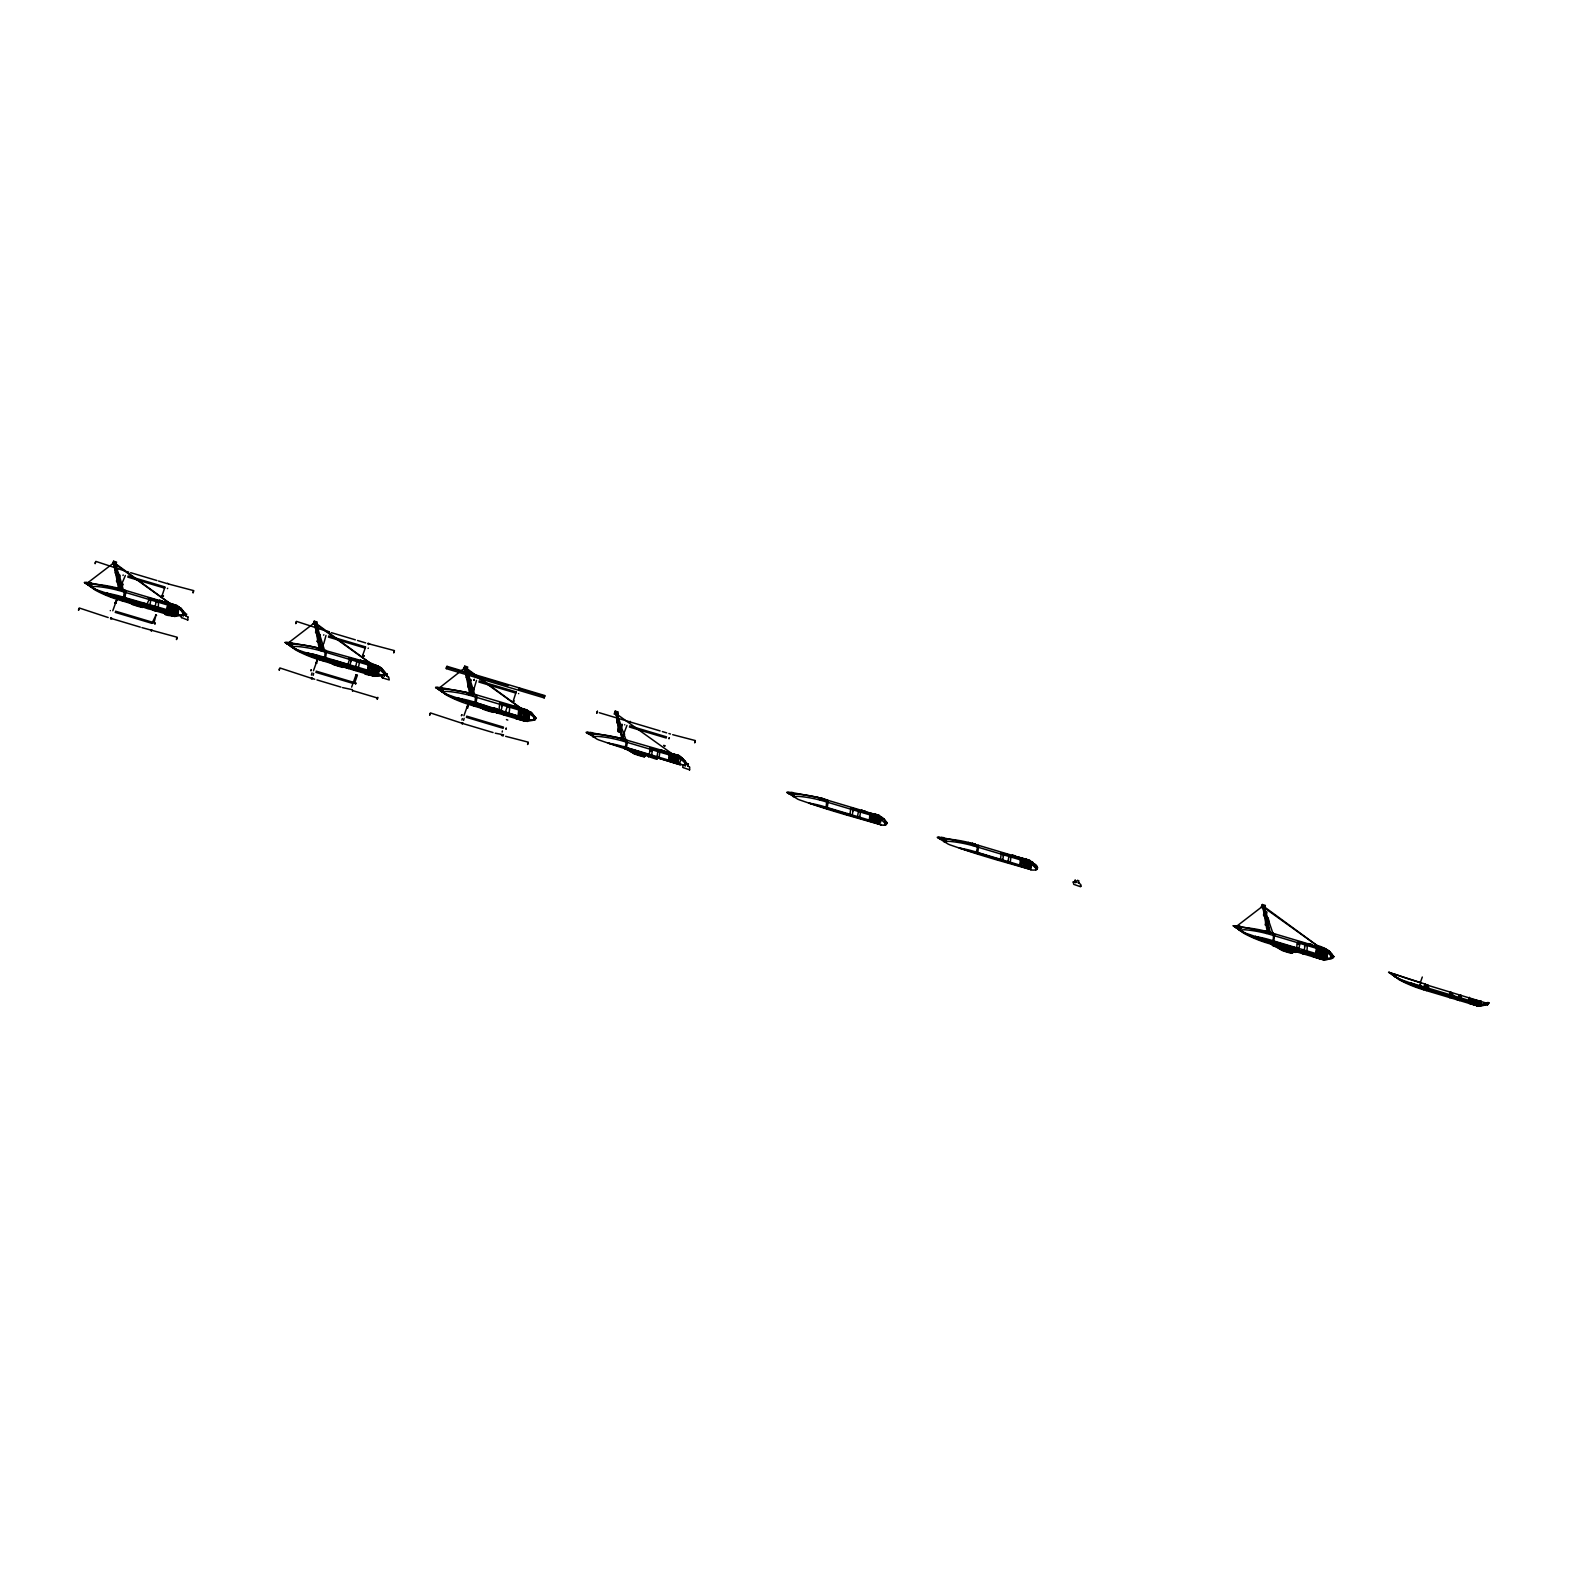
<?xml version="1.0" encoding="UTF-8"?>
<svg xmlns="http://www.w3.org/2000/svg" width="1570" height="1570" viewBox="0 0 1570 1570"><rect width="100%" height="100%" fill="white"/><g stroke="black" fill="none" stroke-linecap="round" stroke-linejoin="round"><path stroke-width="1.5" d="M384.1 674.943L384.179 675.061A8.458 2.375 19.6 0 0 384.905 674.786L386.946 673.785M530.935 712.054L536.155 718.354L534.467 719.708M684.5 760.645L682.695 759.016L686.639 763.334L684.795 764.786M886.422 823.112L883.733 818.637L887.285 823.288L884.224 825.212M1332.224 958.073L1333.813 956.797L1328.573 950.419M150.857 600.152L149.444 607.099L147.992 608.611L148.09 606.668L147.541 608.218C144.244 610.239 148.914 597.189 150.818 599.014M156.117 601.722L154.724 608.669L153.134 610.122M167.009 610.22C164.948 600.309 180.04 604.646 175.173 612.673M177.979 613.988L176.174 613.006L175.958 606.923M176.272 606.864L178.686 607.767L178.117 613.458L177.312 607.256L176.762 612.594M356.763 661.677L355.37 668.643L353.78 670.096M367.655 670.194L368.342 664.012L376.584 666.465L375.838 672.627L381.824 675.257A8.458 2.375 19.6 0 0 383.335 675.394L384.316 675.865L383.963 673.51M377.467 667.014L376.78 672.902L378.723 667.584M507.267 706.657L504.402 715.115L504.677 713.899M528.442 712.191L527.775 718.02L527.952 711.995M657.751 751.618L656.829 759.291L656.613 757.545M677.573 756.661L676.807 762.569L683.558 765.257M669.33 754.189C687.209 753.227 678.358 771.596 677.592 756.818M858.397 811.592L857.338 817.577M869.976 814.163C884.597 811.553 872.037 825.565 884.204 825.212M879.102 816.93L878.395 822.798L880.358 817.499M1008.882 856.553L1007.822 862.558M1020.461 858.888C1035.356 856.729 1022.247 872.174 1035.807 869.858M1029.115 867.248L1028.703 861.596M1028.703 861.341L1031.451 862.597L1030.882 868.308L1030.057 862.107L1029.508 867.425M1316.465 947.338C1332.224 946.141 1317.779 957.563 1329.947 958.583C1332.93 959.898 1331.89 954.521 1330.85 957.582L1330.85 957.582M1324.707 949.811C1326.238 949.261 1324.727 962.017 1326.081 950.557M378.9 667.858C376.937 676.297 381.667 670.822 377.663 666.857M518.139 715.155L518.826 708.973L529.384 712.662L529.247 718.393L529.208 712.329M880.515 817.597C878.356 827.979 884.145 818.323 878.219 816.38M1327.023 951.028L1326.885 956.758L1326.846 950.674M534.428 720.12L534.291 718.609M885.735 824.996L885.441 823.465M384.218 676.042L384.1 675.414A8.458 2.375 19.6 0 0 384.905 674.825L385.69 673.471L384.316 672.294M1075.823 882.105L1075.057 882.085A8.458 2.375 19.6 0 1 1073.311 882.026L1073.095 882.026M144.303 605.569L145.088 603.665L142.674 602.958M473.669 705.813L475.985 703.085L525.656 719.531L534.585 720.061M646.526 755.19L646.33 753.875L630.767 749.047M847.349 813.633L847.172 815.164L847.192 814.025L827.135 808.02L827.096 809.099L828.018 801.779A22.078 3.827 -73.4 0 0 827.841 800.308L817.754 797.442A127.229 120.066 -13.6 0 0 804.154 794.852A115.061 108.585 -13.6 0 0 797.442 794.145L789.396 794.106L786.707 792.359L789.121 792.418A30.399 9.675 2.7 0 1 790.848 792.497L791.692 792.556M997.853 858.515L997.676 860.124L997.676 858.986L977.619 853.001L977.58 854.08L978.503 846.74A22.078 3.827 -73.4 0 0 978.326 845.288L941.352 837.477A30.399 9.675 2.7 0 0 939.625 837.399A27.946 8.91 2.7 0 0 938.409 837.36L937.251 837.34L948.241 844.13A19.036 5.358 19.6 0 0 950.125 844.915L959.898 848.251A210.773 59.267 19.6 0 0 976.442 853.707L978.797 854.453A210.773 59.267 19.6 0 0 988.236 857.338A149.248 41.978 19.6 0 0 996.577 859.83L1029.527 869.231A8.576 2.414 19.6 0 0 1031.117 869.643L974.735 851.803M1293.837 947.063L1293.17 948.888L1293.68 947.456L1273.623 941.451L1271.307 944.178A22.078 3.827 -73.4 0 1 1270.915 943.354L1269.875 942.863M115.513 564.493L172.543 605.372M316.159 624.467L373.209 665.346M466.643 669.428L523.693 710.307L466.663 668.447L467.566 669.605M617.128 714.409L672.195 753.836M1264.282 907.794L1319.349 947.24M684.52 765.336L684.461 765.316A8.458 2.375 19.6 0 1 682.773 765.257L682.558 765.218M1075.038 882.026L1075.038 881.987A8.458 2.375 19.6 0 1 1073.33 881.967L1073.723 884.342L1080.553 886.716L1080.454 884.204L1080.984 886.422M288.075 643.072L287.938 643.425A26.533 7.457 19.6 0 0 285.818 642.679L294.296 648.528A115.061 108.585 -13.6 0 0 300.184 651.57L300.989 651.884M288.232 643.013L314.314 622.917C317.768 624.644 312.862 620.994 314.628 623.27M438.776 688.111L438.756 688.229M630.021 750.264A210.773 59.267 19.6 0 1 627.666 749.518L625.292 748.772A210.773 59.267 19.6 0 1 608.767 743.316L598.975 739.98A19.036 5.358 19.6 0 1 597.091 739.195L586.866 732.405A26.533 7.457 19.6 0 1 589.064 733.327L590.987 733.995M792.026 794.086L789.71 793.301A26.533 7.457 19.6 0 0 787.453 792.575L797.756 799.169A19.036 5.358 19.6 0 0 799.64 799.935L809.413 803.271A210.773 59.267 19.6 0 0 825.957 808.746L828.312 809.492A210.773 59.267 19.6 0 0 837.752 812.377A149.248 41.978 19.6 0 0 846.073 814.85L879.043 824.27A8.576 2.414 19.6 0 0 880.633 824.662L881.104 824.466M886.442 824.544L879.298 817.735M887.305 823.367L885.068 822.111M1250.328 935.857A127.229 120.066 -13.6 0 1 1248.307 934.915A115.061 108.585 -13.6 0 1 1242.4 931.854L1233.902 925.986A26.533 7.457 19.6 0 1 1236.198 926.712L1236.218 926.379M87.39 584.02L87.292 583.471A26.533 7.457 19.6 0 0 85.172 582.706L85.428 583.137A27.946 6.182 36 0 1 86.409 583.785A30.399 6.731 36 0 1 87.841 584.727L93.709 588.456A115.061 108.585 -13.6 0 0 99.538 591.615A127.229 120.066 -13.6 0 0 103.62 593.48M155.214 623.153L154.822 624.173L155.155 623.054M440.503 689.014L438.599 687.895M505.952 729.108L506.286 727.989L506.089 728.99M1236.296 926.516L1263.202 905.811L1267.226 920.059M1426.777 986.352L1425.835 985.803L1426.384 987.628L1483.277 1004.643C1487.418 1006.193 1488.694 999.442 1487.241 1004.957M526.323 717.608L527.069 711.445M528.011 714.723L526.97 714.35M849.802 815.34L850.842 808.197L853.099 808.864M113.59 562.963L116.023 563.708L113.55 563.041L87.429 583.019L88.587 583.824M464.916 667.819L438.658 688.484M1236.238 926.81L1238.141 927.379M1391.57 973.282L1391.393 973.164A26.533 7.457 19.6 0 0 1389.234 972.419L1397.712 978.267A115.061 108.585 -13.6 0 0 1403.6 981.309A127.229 120.066 -13.6 0 0 1409.782 984.076M94.887 589.123L84.446 582.49L85.644 582.509A27.946 8.91 2.7 0 1 86.841 582.548A30.399 9.675 2.7 0 1 88.587 582.647L125.561 590.418A22.078 3.827 -73.4 0 1 125.737 591.91L124.972 598.072L144.911 604.156L144.911 605.294L145.048 604.077L122.205 597.895L126.032 599.622A210.773 59.267 19.6 0 0 128.406 600.348L128.426 600.368M345.302 665.405C345.773 662.462 345.832 666.916 345.223 665.072M480.204 704.459C477.103 702.438 499.358 711.818 496.218 708.6M680.458 764.511L680.006 764.708A8.576 2.414 19.6 0 1 678.397 764.296L626.469 748.066L627.352 741.805A22.078 3.827 -73.4 0 0 627.195 740.353M847.192 815.164L847.368 813.535M997.676 860.124L997.794 858.927M1293.386 948.731L1293.817 947.377M145.068 603.763L145.48 605.569L143.812 604.98A149.248 41.958 19.6 0 1 142.419 604.587M145.048 604.077L146.501 605.745L144.754 604.627M345.734 663.737L345.263 665.386M379.469 674.57L379.018 674.766A8.576 2.414 19.6 0 1 377.428 674.354L347.088 665.68L346.028 664.13M481.087 706.48L474.65 704.616A24.708 6.574 17.7 0 1 480.224 707.285L483.913 709.463A18.153 5.103 19.6 0 0 493.529 712.348L494.746 711.485A8.066 1.904 21.1 0 1 497.376 711.406L497.788 709.483L496.179 709.012M646.703 753.678L646.447 754.876L626.391 748.89L626.646 747.575L626.312 748.537M624.193 747.614L624.801 748.674A24.708 6.947 19.6 0 1 630.885 751.775L634.555 753.953A18.153 5.103 19.6 0 0 644.171 756.838L645.407 755.975A8.046 2.257 19.6 0 1 648.135 755.641L646.663 753.973M1278.157 945.317L1296.055 950.458L1294.465 951.577M325.618 658.026L326.383 651.864A22.078 3.827 -73.4 0 0 326.226 650.412M476.102 703.007L476.868 696.844A22.078 3.827 -73.4 0 0 476.711 695.373M641.266 753.678A149.248 41.978 19.6 0 0 645.427 754.895L648.057 755.621L648.273 754.463M1274.369 943.962L1293.798 950.223M125.031 597.679L122.538 600.878A22.078 3.827 -73.4 0 1 122.381 600.662M325.677 657.634L323.185 660.852A22.078 3.827 -73.4 0 1 322.91 660.342M476.161 702.614L475.965 704.165M1273.604 942.53L1274.506 935.21A22.078 3.827 -73.4 0 0 1274.349 933.738L1237.356 925.927A30.399 9.675 2.7 0 0 1235.629 925.849A27.946 8.91 2.7 0 0 1234.412 925.809L1233.255 925.79L1234.197 926.418A27.946 6.182 36 0 1 1235.178 927.065A30.399 6.731 36 0 1 1236.611 928.027L1244.716 932.992M626.45 749.145L626.646 747.575M1274.114 945.375L1274.428 943.57L1293.798 950.223M123.834 597.208L123.186 599.544L124.56 590.143M323.557 658.733L326.697 659.577A210.773 59.267 19.6 0 0 329.052 660.322L321.713 658.576A114.374 107.957 -13.6 0 1 308.682 653.827L307.327 653.218C326.737 655.652 324.107 665.386 325.226 650.098M479.929 704.066L474.003 702.281L473.983 703.949M624.526 747.438L625.292 748.772M1278.628 945.16L1272.76 943.491L1272.917 945.572A24.708 6.574 17.7 0 1 1278.471 948.241L1282.16 950.439A18.153 5.103 19.6 0 0 1291.776 953.304L1293.013 952.46A8.066 1.904 21.1 0 1 1295.642 952.362L1296.055 950.458M288.173 643.19L289.626 643.916M684.893 762.294L685.03 765.787M114.924 602.762L116.239 602.998M315.845 662.991L317.061 663.07M364.201 656.064L362.611 655.534L365.476 647.448M473.748 688.994L472.904 688.425L474.238 688.7M516.216 691.722L513.331 700.73M623.172 739.038L622.642 740.078L623.251 738.842M362.081 662.01L362.945 660.95L363.376 662.815M513.449 705.911C512.173 709.346 512.507 703.89 514.293 706.578L514.038 707.344M663.482 750.813L664.365 752.756L662.344 752.148M1013.003 855.199C1009.903 857.318 1013.984 854.021 1015.927 856.494L1015.496 857.691L1015.064 855.827M1307.849 945.061L1311.499 946.141L1310.636 944.139L1311.657 945.709M167.382 588.613L167.696 588.259M323.871 634.79L323.557 635.143M368.381 648.076L368.067 648.43M1391.491 973.361L1394.965 974.322A167.676 47.159 19.6 0 0 1409.919 979.386L1420.87 982.82L1419.182 987.569L1416.003 986.47M1426.168 986.352L1425.521 984.606L1487.163 1003.367M383.433 672.195L385.671 673.373L384.081 672.961L384.454 675.12M436.303 687.64A26.533 7.457 19.6 0 1 438.56 688.366L438.462 688.347M173.72 614.419L174.368 615.361L142.438 604.901M172.19 615.734L173.799 614.773M185.731 613.536L184.239 614.871A8.458 2.375 19.6 0 1 183.572 615.244L174.505 614.596L173.053 616.088L119.359 600.034A127.386 120.242 -13.6 0 1 100.48 592.773A112.451 106.132 -13.6 0 1 94.73 589.79L90.923 586.807L95.927 586.454A112.451 106.132 -13.6 0 1 102.482 587.16A127.386 120.242 -13.6 0 1 122.381 591.517L175.958 607.492M127.052 571.617L128.661 572.088M168.775 584.295L167.499 583.255M478.183 676.552L508.032 685.462M630.237 721.356L628.726 722.141M668.879 733.524L670.488 734.014M118.869 590.418L114.139 564.611M114.944 562.845L115.002 561.667L114.787 562.806M315.668 621.641L324.323 649.587M469.999 695.353C462.051 655.612 464.818 662.226 474.768 694.843M466.212 667.642L466.153 666.602L465.642 668.997M618.815 731.64C617.952 732.111 616.755 706.951 615.754 714.507M616.402 712.702L616.774 711.622M1267.226 931.481L1262.947 907.519M1263.634 905.851L1272.819 933.031M474.846 703.105L474.336 704.479L473.826 703.36M881.476 824.799L825.977 808.04M976.167 852.451L977.502 847.643L976.442 844.778M114.944 562.433L117.083 568.752M117.868 581.724C113.099 583.589 122.872 568.124 118.927 578.722L117.652 578.29M181.355 617.599L180.982 615.303A8.458 2.375 19.6 0 0 182.709 615.381L182.885 613.124M317.081 632.749C311.822 634.398 322.341 621.936 317.081 632.788M317.199 641.463L320.378 634.967L317.513 642.032M466.27 677.553C468.135 666.877 470.627 679.417 466.329 677.867M467.703 686.443L470.882 679.928M619.483 731.62C612.751 733.484 628.667 714.114 619.306 731.895M626.057 740.137L620.758 725.261M648.233 756.485L656.692 759.272M659.694 750.833L649.686 747.771M824.682 807.824L826.016 807.667M860.36 810.728L852.549 808.197M1034.139 864.285C1039.477 865.031 1036.789 872.508 1035.552 868.131M1075.175 879.985L1075.646 882.752L1075.156 880.417M1262.378 906.184L1262.908 907.892L1264.851 906.891M1265.008 916.35C1259.572 915.173 1271.327 906.636 1265.008 916.409M1265.322 924.789C1267.52 907.421 1271.465 927.399 1265.341 924.965M1271.68 940.822L1272.151 942.098L1270.836 941.195M1306.848 944.159L1299.057 941.627M1331.831 957.013L1332.008 958.505M1419.81 985.764L1422.322 986.784M1425.737 984.979L1426.09 987.294M1426.011 987.098L1426.777 985.764M1427.189 987.471L1426.325 988.236M1425.599 985.254L1425.54 984.213L1426.6 988.472M1450.68 996.342C1452.898 984.724 1446.735 1004.466 1451.602 995.164L1450.994 992.652M182.807 613.419L183.258 616.107L183.788 615.146M534.134 720.081L535.291 719.61L532.956 716.312L527.971 712.741M940.528 837.772L941.352 838.655M352.485 691.134L352.387 689.681L342.554 687.582M123.186 574.973L122.99 575.503M311.449 675.1L312.018 672.902M313.137 675.414L313.647 673.353M366.693 662.089L319.416 648.901M351.641 687.111L355.998 674.982M461.933 720.061L462.286 718.609M463.621 720.375L464.131 718.334M471.471 693.567L470.921 694.666L472.138 693.842M502.145 732.071L502.4 730.953M518.532 693.547L518.689 693.626M624.801 724.869L624.624 724.771M822.66 799.522L821.208 798.345L820.796 799.503L822.66 800.072L823.406 798.816L825.231 799.503M1269.365 932.07L1268.815 933.188C1269.168 931.716 1267.461 932.305 1271.739 932.933M320.555 649.784L320.967 648.606M471.059 694.764L470.725 693.194L470.019 694.686M822.052 799.601L822.876 798.639L822.444 799.817M1268.953 931.913L1269.286 933.385L1267.304 932.933L1268.717 931.952M468.174 703.203L468.841 702.143L468.39 703.301L468.625 702.045L468.174 703.203L466.82 702.555M140.79 602.802L140.005 603.017M167.499 610.377L168.206 604.45L168.422 610.377L170.07 604.999L170.384 610.965L171.523 605.431L171.385 611.26L172.877 605.843L172.17 611.77M172.661 611.927L173.877 606.138M173.171 612.064L173.858 605.883M173.681 612.221C173.956 605.235 176.448 605.981 174.682 612.516M368.145 670.331L368.852 664.404L369.068 670.351L370.206 664.816L371.03 670.92L372.168 665.386L372.031 671.234L373.523 665.798L372.816 671.724M373.326 671.881L374.524 666.092M373.817 672.019L374.504 665.857M374.327 672.176C374.602 665.189 377.094 665.935 375.328 672.47M518.649 715.312C519.513 707.834 520.318 709.954 520.062 715.469C521.534 707.265 520.337 711.583 521.515 715.9C522.947 707.383 523.968 709.13 523.301 716.705M523.811 716.842L524.517 710.916L524.302 716.999M524.812 717.156C525.087 710.17 527.579 710.916 525.813 717.451M625.645 747.281L626.194 740.039M668.624 760.135L669.35 754.365M669.134 760.272L669.84 754.346L670.037 760.292L671.685 754.895L671.999 760.92L672.647 755.19L673 761.175L674.492 755.739L673.785 761.666M674.295 761.823L675.492 756.034M674.806 761.96L675.492 755.798M675.296 762.117C675.571 755.19 678.063 755.955 676.297 762.412M869.27 820.089L869.996 814.32M869.78 820.246L870.486 814.3L870.702 820.246L871.841 814.712L872.645 820.835L873.784 815.301L873.646 821.13L875.157 815.693L874.451 821.64M874.941 821.777L876.158 816.007M875.452 821.934L876.138 815.752M875.942 822.072C876.217 815.105 878.709 815.851 876.943 822.386M1019.754 865.05L1020.48 859.281M1020.264 865.207L1021.815 859.536L1021.187 865.227L1022.325 859.673L1023.13 865.796L1024.288 860.262L1024.15 866.11L1025.642 860.674L1024.935 866.601M1025.426 866.758L1026.132 860.831L1025.936 866.895M1026.427 867.052C1026.701 860.066 1029.194 860.811 1027.447 867.346M1272.034 942.314L1271.17 941.254C1273.996 941.882 1273.368 936.897 1273.329 933.424M1315.778 953.52L1316.484 947.593M1316.268 953.677L1316.975 947.731L1317.191 953.677L1318.329 948.143L1319.153 954.266L1320.291 948.731L1320.154 954.56L1321.646 949.124L1320.939 955.07M1321.449 955.208L1322.647 949.438M1321.94 955.365L1322.627 949.183M1322.45 955.502C1322.725 948.535 1325.217 949.281 1323.451 955.816M940.351 838.203L940.351 838.203A26.533 7.457 19.6 0 0 937.938 837.556L946.73 841.128M377.291 698.297C376.643 701.927 378.782 694.961 377.291 698.277M669.369 737.723L668.997 738.822L669.33 737.704M335.077 661.304L333.409 660.322L334.547 660.715M483.854 705.636L485.032 705.695M1282.651 946.514L1283.298 946.651M176.35 612.398L121.753 596.698A114.374 107.957 -13.6 0 0 108.173 593.499L106.681 593.264L108.036 593.872A114.374 107.957 -13.6 0 0 121.067 598.621L130.369 601.408M174.525 614.969L172.994 614.145M372.129 673.648L371.07 675.08L373.385 674.492M472.295 695.078L473.237 693.901L473.178 695.628M667.682 752.03L623.839 739.313C622.328 739.411 622.682 739.019 624.585 739.548L624.154 740.746M821.326 798.384L824.387 798.836L823.426 800.013L823.818 799.012M1267.814 931.815C1272.073 931.501 1269.836 933.64 1270.326 932.443M120.34 588.632L120.183 589.967L120.91 588.868M471.314 694.902L472.786 693.783M973.086 843.482L973.007 844.837L973.714 843.738M1268.953 933.247L1269.325 932.05M119.634 589.594C119.752 586.532 117.927 591.164 120.321 588.652M320.3 649.568L320.692 648.351M470.784 694.529L471.177 693.312L469.665 694.568M621.661 738.292L621.524 739.725L622.073 738.626L620.425 738.783M1268.403 932.894L1268.364 931.559M78.814 608.748L78.539 610.298L79.246 607.982L108.193 617.54M95.397 562.158L95.142 563.689L95.849 561.393L124.795 570.931M176.743 638.009L176.488 639.559L177.174 637.243L141.908 627.607M193.326 591.419L193.071 592.95L193.777 590.654L168.873 584.099M279.46 668.722L279.205 670.253L279.892 667.957L311.115 678.181M296.043 622.112L295.788 623.663L296.436 621.367L329.327 632.062M393.972 651.373L393.717 652.924L394.423 650.608L367.91 643.582M429.945 713.683L429.689 715.233L430.396 712.917L462.404 723.378M544.908 695.588L446.979 666.308L446.449 667.387L446.272 668.624L544.201 697.885L544.672 695.863M527.873 742.944L527.618 744.494L528.325 742.178L505.638 736.31M544.574 696.079L544.201 697.885M694.961 741.315L694.705 742.865L695.333 740.569L672.706 734.682M1267.834 942.392L1266.225 941.156M120.497 589.339L122.97 589.633L122.048 590.693M471.589 693.646L471.628 694.274M822.327 799.758L822.405 798.384M973.263 844.169L971.536 843.777M615.577 712.78L622.132 739.235M472.374 695L473.237 693.901L526.794 709.836L530.503 712.721M1266.48 941.823L1266.911 940.626M118.476 588.357L117.927 589.928L118.496 588.357L115.474 587.592A127.229 120.066 -13.6 0 0 101.893 585.002A115.061 108.585 -13.6 0 0 95.162 584.276L87.115 584.236L84.486 582.509M119.673 589.653L120.458 588.711M319.122 648.312L318.573 649.882L319.142 648.332L313.411 646.84L289.233 642.601A30.399 9.675 2.7 0 0 287.506 642.522A27.946 8.91 2.7 0 0 286.289 642.483L285.132 642.464L287.055 643.739A30.399 6.731 36 0 1 288.488 644.701L297.888 650.333M321.634 649.254L321.556 650.117C322.164 647.939 320.437 650.922 322.87 649.372L319.691 648.469M469.607 693.292L469.057 694.843L469.626 693.292L466.368 692.429L440.993 687.64M622.211 740L623.839 739.313L620.68 738.41M820.207 799.778L820.757 798.227L817.499 797.364L792.124 792.575M823.74 798.836L823.171 800.033L824.486 799.287M973.655 844.994L974.97 844.248L973.439 844.954L973.891 843.777L975.735 844.483L975.304 845.68L974.087 844.895M1266.755 933.306L1267.245 931.658L1264.243 930.873A127.229 120.066 -13.6 0 0 1250.662 928.282A115.061 108.585 -13.6 0 0 1243.931 927.576L1235.884 927.536L1233.255 925.809M1420.614 981.799L1422.302 977.031M321.693 650.137L322.262 648.901M471.412 694.941L473.551 688.936L471.549 694.489M472.06 694.489L472.119 694.234M472.177 695.098L473.355 694.352L470.176 693.449M622.544 738.783L621.897 739.902L623.702 733.739M623.054 738.881L622.525 740.059M822.543 799.876L823.249 799.169M823.406 798.816L822.974 799.993L823.386 798.796M973.047 844.837L973.459 843.659M1269.051 933.306L1269.266 932.639M1270.993 932.717L1269.757 932.6M1425.717 985.43C1427.935 983.369 1428.602 991.632 1425.324 989.787M115.277 563.63L113.06 562.629L120.419 589.77M115.572 563.689L172.641 605.412M114.139 597.542L116.592 598.347L115.709 597.562M119.163 589.437L119.595 588.259M116.69 598.033L117.102 596.855M112.785 610.769L117.24 598.405M125.364 575.483L121.871 583.687M115.022 602.919L117.514 598.484M117.691 598.543L115.572 603.214M120.576 590.104L123.166 584.158M121.224 590.104L122.107 588.966L119.045 588.514M122.107 588.966L122.538 590.85M124.442 590.241L123.323 589.908L124.481 590.084M121.067 599.701C118.869 597.836 122.676 602.586 124.05 599.387M146.638 604.548L146.245 606.471A8.066 1.904 21.1 0 0 143.616 606.55L142.379 607.413A18.153 5.103 19.6 0 1 132.763 604.548L129.074 602.35A24.708 6.574 17.7 0 0 123.5 599.681L123.186 597.012M124.913 598.562L124.501 599.112M132.763 604.548L129.427 601.389A24.708 7.32 21.5 0 0 124.01 598.268L146.756 605.019A8.066 2.63 18 0 0 143.969 605.588L142.379 607.413M159.002 600.898L159.787 600.231L160.689 602.095M152.27 622.74L156.058 614.832L153.86 623.349M159.806 601.565L160.297 600.446M164.811 587.474L162.063 595.717M161.435 602.056L161.847 600.859L160.375 600.545M161.867 602.193L162.299 600.996L163.044 601.958M181.335 609.709C178.058 602.998 150.013 598.896 173.328 605.215M164.889 602.625L175.251 605.392M165.753 602.487L176.743 605.294L180.275 608.571M178.254 607.727L177.567 611.201M186.751 614.184L185.672 615.911M187.615 619.954L181.57 617.618M187.929 620.032L187.792 616.814M314.216 622.996L321.065 649.744M317.199 628.805L315.904 623.172L317.081 624.624M317.238 641.306L319.377 635.32M316.316 656.26L315.747 657.83L312.567 656.731M316.355 657.516L315.021 657.594M319.829 649.391L320.241 648.214M313.45 670.743L317.886 658.36M322.733 643.798L320.928 649.96L321.556 648.842M323.734 643.739L326.01 635.438M315.884 663.031L318.161 658.458M321.045 650.922L323.067 643.955M320.908 659.204L317.238 658.321M347.304 664.522L346.891 666.426A8.066 1.904 21.1 0 0 344.262 666.524L343.025 667.368A18.153 5.103 19.6 0 1 333.409 664.503L329.72 662.304A24.708 6.574 17.7 0 0 324.166 659.635L323.871 656.888M333.409 664.503L330.073 661.343A24.708 7.32 21.5 0 0 324.656 658.242L347.402 664.993A8.066 2.63 18 0 0 344.615 665.562L343.025 667.368M351.464 658.968C348.501 655.357 347.5 672.784 346.479 665.955M347.166 666.838L347.166 665.543M351.091 661.264L351.503 660.106L348.638 668.565M356.743 660.538C362.729 659.616 355.683 675.237 356.272 668.879M358.372 670.625L356.527 669.585M359.726 661.716L361.041 660.499M359.373 661.618L360.452 660.205M357.567 669.644L356.37 670.017M360.747 661.794L360.943 660.42M354.506 683.303L357.352 675.296L356.292 674.668M362.533 662.147L362.945 660.95M343.379 666.151L361.669 671.607C381.549 675.021 350.797 671.999 374.131 675.905M380.215 667.976L365.103 661.99M363.337 671.096L361.669 671.607M363.455 671.214L362.297 671.724L373.13 673.942M381.294 668.153C363.534 658.203 355.526 660.617 376.368 665.523M381.373 675.512L381.745 675.257A8.458 2.375 19.6 0 0 383.355 675.355L383.453 675.375M383.924 674.668L381.51 675.375L382.177 677.69M382.903 678.005L389.262 679.947L388.712 677.121M387.397 674.138L386.436 675.983M387.084 676.219L388.163 676.748L386.848 676.101M464.7 666.131L463.68 669.056L466.702 669.958L467.723 667.034L464.72 666.171M468.92 686.796L470.863 679.888M470.313 694.352L470.725 693.194M463.935 715.704L468.802 702.124L466.898 708.227M476.495 680.418L474.061 688.622M471.726 695.039L474.317 689.093M472.825 695.117L473.237 693.901M472.276 704.675L473.846 705.283L474.434 702.183M474.984 702.359L475.71 695.078M475.259 701.888L474.729 703.419M483.913 709.463L480.557 706.323A24.708 7.32 21.5 0 0 475.141 703.203L497.906 709.954L497.376 711.406M493.529 712.348L495.099 710.523A8.066 2.63 18 0 1 497.906 709.954L497.788 709.483M494.746 711.485L495.099 710.523L480.557 706.323L480.224 707.285L486.563 709.13M529.482 719.727A8.576 2.414 19.6 0 1 527.913 719.335L495.669 710.445L496.14 709.444M499.24 711.602L498.671 713.153L496.414 712.486M501.576 706.245C503.283 703.36 499.711 716.705 499.417 712.329L497.651 711.799M503.95 714.742L504.5 713.172M510.132 705.813L511.27 705.597M509.681 715.096L510.996 715.881M516.039 707.56L526.637 710.189L515.588 706.971M516.196 707.069L527.873 710.876M517.197 707.049L515.411 707.442M617.088 713.251L618.05 714.566M616.794 722.357L618.05 718.726M619.326 719.099L617.03 723.044M620.798 739.333L621.21 738.155M626.98 725.379L623.918 733.367M622.112 739.98L624.624 734.053M623.741 738.881L622.858 739.941M625.39 746.986L623.839 747.791L623.526 746.515M625.665 746.515L624.84 748.635L625.253 747.556M630.885 751.775L631.042 751.284A24.708 7.32 21.5 0 0 625.625 748.183L624.683 746.398M634.555 753.953L631.042 751.284L645.584 755.504A8.066 2.63 18 0 1 648.39 754.934L625.095 747.909M644.171 756.838L645.407 755.975M649.156 755.366L650.196 748.242L652.453 748.91M651.413 756.053L652.472 750.048L652.06 751.206L650.314 750.676M660.342 751.559L661.421 750.146L662.952 750.852M660.99 751.343L661.421 750.146M658.949 758.29L659.969 751.166L657.712 750.48M661.441 751.481L661.873 750.283M663.933 750.892L664.365 752.756M681.36 757.996L666.072 751.932M666.524 752.521L677.121 755.17M682.97 767.514L682.714 765.198A8.458 2.375 19.6 0 0 684.343 765.238M678.652 757.78C682.93 759.958 684.598 764.001 688.386 764.08M687.895 766.199L688.347 763.962M689.701 767.082L689.564 769.948M820.207 799.778L820.757 798.227M821.895 799.424L822.209 798.522M823.956 800.033L824.387 798.836M825.584 799.778L826.703 800.111L825.879 799.503M825.957 808.197L826.036 806.941M852.706 811.16L853.138 810.002L852.059 816.007M861.263 810.748L863.598 810.807M861.636 811.297L862.067 810.1M864.03 811.023L865.168 812.279M864.579 810.846L865.011 812.711L863.009 812.122M871.35 813.731L866.561 812.377L880.691 816.989M866.561 812.377L879.004 815.164L883.439 819.324M971.928 844.267L972.34 843.09M972.536 844.582L972.693 843.502M974.44 845.013L974.872 843.816M1000.286 860.301L1001.326 853.158L1003.583 853.844M1003.21 856.141L1003.622 854.983L1002.543 860.968L1002.111 859.183M1012.12 856.278L1012.552 855.081M1010.079 863.225L1011.1 856.082L1008.843 855.414M1036.907 868.073L1030.411 861.577L1017.203 856.867L1029.488 860.124L1033.924 864.285M1017.654 857.456L1031.097 861.616M1028.272 860.105L1017.831 856.985M1035.356 867.621L1029.606 862.656M1075.98 881.771L1075.764 881.849A8.458 2.375 19.6 0 0 1076.431 881.476L1077.766 880.22M1078.943 880.809L1078.237 882.811M1078.629 882.87L1079.611 883.361L1078.276 882.713M1261.318 907.421L1262.339 904.497L1265.361 905.439L1264.341 908.323L1261.318 907.381L1262.359 904.536M1262.81 906.459L1261.868 905.91L1265.204 907.97M1266.617 933.463L1267.265 931.658M1264.321 941.293L1267.559 942.314L1267.893 940.685M1267.363 940.646L1266.794 941.863L1267.108 940.665M1270.248 932.266L1269.679 932.855M1270.444 933.463L1270.876 932.266M1273.211 933.542L1272.976 933.306M1273.8 940.98L1273.113 942.883L1269.836 941.921A114.374 107.957 -13.6 0 1 1256.805 937.172L1255.45 936.544L1256.922 936.799A114.374 107.957 -13.6 0 1 1270.522 939.998L1323.981 955.973M1282.16 950.439L1278.824 947.279A24.708 7.32 21.5 0 0 1273.407 944.178L1272.76 943.491M1291.776 953.304L1293.366 951.498A8.066 2.63 18 0 1 1296.153 950.929L1272.878 943.904L1272.348 945.336L1277.018 946.749M1293.013 952.46L1293.366 951.498L1278.824 947.279L1278.471 948.241L1288.872 951.263M1296.859 949.948L1296.31 951.518L1294.053 950.851M1299.038 943.864L1299.587 942.294C1295.014 940.194 1298.841 949.948 1294.504 951.224M1297.036 950.694C1297.193 955.168 1301 941.666 1299.214 944.59L1297.448 944.08M1302.138 951.538L1301.569 953.088C1306.829 957.661 1309.439 943.982 1304.866 943.864M1302.315 952.264C1302.472 956.738 1306.26 943.256 1304.474 946.18M1307.771 944.178L1309.145 943.845M1308.144 944.728L1308.575 943.531M1311.068 944.277L1310.204 945.356M1296.074 950.851L1308.615 954.246M1324.275 948.555L1313.05 945.807L1326.434 949.399M1314.522 945.788C1317.622 943.472 1332.243 952.558 1326.513 949.732M1420.673 986.333L1419.614 987.707L1416.238 986.568A127.229 120.066 -13.6 0 1 1411.901 984.939M1424.932 984.037L1423.617 987.157M1423.185 987.098L1422.871 988.727L1424.755 988.963M1427.189 988.06L1426.384 986.863M1426.718 988.236L1427.267 989.257L1426.149 987.608M1450.66 991.71L1449.365 996.126M1450.582 996.577L1451.504 992.789M1460.041 996.538L1460.689 994.713M1459.688 998.618L1459.59 1000.561L1461.395 998.088L1460.885 996.008M1427.935 984.92L1428.759 988.335L1426.62 990.591A22.078 3.827 -73.4 0 1 1426.227 989.748L1466.871 1000.953L1465.889 1000.973M1466.753 1000.836L1465.104 1001.346M1469.402 997.323L1468.637 1000.286M1469.755 999.697L1470.442 998.795M1471.11 1000.11C1469.481 1004.761 1472.248 1005.467 1471.6 1000.247M1470.501 998.775L1477.841 1000.836L1474.446 999.658M1472.111 1000.404C1467.891 1005.919 1474.721 1004.074 1472.111 1000.404L1473.622 1002.994L1471.895 1004.133M1474.721 1004.918C1478.705 995.439 1475.525 1009.49 1475.349 1003.799C1474.642 996.636 1477.488 1006.88 1473.72 1004.623M1475.27 1005.134L1476.487 1001.483M1474.936 1005.134L1476.565 1003.701L1475.996 1001.346M1477.488 1001.797C1474.505 1014.828 1482.865 994.124 1476.624 1005.644M1477.802 1000.659L1481.295 1001.856L1479.666 1001.895M1477.998 1001.935L1477.115 1005.624M1482.139 1004.486L1480.196 1005.153C1480.883 998.226 1475.015 1006.782 1479.254 1006.174M1481.04 1000.796L1479.843 1003.622M1481.256 1001.699L1480.039 1006.213L1488.242 1004.388M321.359 650.098L321.575 649.509M622.328 740.039L622.603 739.195M1419.162 987.569L1420.87 982.82M120.694 590.124L120.91 589.555M472.04 695.098L472.472 693.901M973.341 844.935L973.675 844.385M972.811 844.738L973.263 843.581M176.389 606.098L175.997 605.431M526.853 710.484L527.736 710.562M678.22 755.543L677.357 755.464M878.278 815.281L878.866 815.497M1028.762 860.262L1029.351 860.478M1324.688 948.378L1325.355 948.928M174.191 616.382C180.687 615.008 159.473 617.147 166.322 612.143M379.332 674.963L376.172 674.806L374.661 676.297L376.584 674.963L342.633 664.836M523.281 720.591C530.13 720.689 523.791 721.866 533.977 720.159L533.682 718.432M1327.592 957.896L1322.784 959.604M1478.096 1006.017L1479.588 1004.584L1478.96 1002.229M1480.059 1006.174C1481.668 999.56 1482.728 1008.431 1477.547 1005.742M166.812 612.3L164.516 613.438M171.483 613.693L169.854 615.126M171.993 613.831L169.678 614.969M170.581 615.106L172.484 613.988M366.968 672.097L365.339 673.53M367.478 672.254L366.418 673.687M372.639 673.805L371.384 675.296L368.479 674.374M373.189 675.905L374.641 674.393M375.151 674.551L373.699 676.062L320.005 659.989M517.452 717.078L516 718.589M517.963 717.235C511.565 720.826 526.068 718.354 519.631 719.649M522.614 718.628L520.985 720.061M523.124 718.766L520.769 719.845M523.634 718.923L521.711 720.041L527.5 721.474M524.125 719.08L522.319 720.355M525.636 719.511L524.184 721.022L470.49 704.969A127.386 120.242 -13.6 0 1 451.63 697.708A112.451 106.132 -13.6 0 1 445.86 694.725L442.053 691.742L447.058 691.389A112.451 106.132 -13.6 0 1 453.612 692.095A127.386 120.242 -13.6 0 1 473.532 696.452L527.088 712.427M1315.091 955.443L1313.462 956.876M1315.582 955.581L1313.187 956.562L1322.234 959.231M1320.252 956.974L1318.623 958.406M1320.763 957.131L1319.506 958.642L1317.603 958.014M1321.253 957.288L1319.349 958.406M1321.763 957.425L1319.958 958.72M1322.764 957.739L1320.959 959.015M1322.96 959.505L1324.707 958.289L1321.822 959.388L1294.328 951.165L1295.917 951.479A8.046 2.257 19.6 0 0 1293.189 951.969L1291.953 952.833A18.153 5.103 19.6 0 1 1282.337 949.968L1278.647 947.77A24.708 6.947 19.6 0 0 1272.622 944.63L1275.448 945.513M1472.915 1004.427L1474.622 1003.308L1473.563 1000.836L1474.112 1003.152L1472.071 1004.27M1479.332 1004.937L1483.277 1004.643M1478.214 1005.86L1489.008 1002.759L1483.552 1003.779M115.12 563.473L120.556 585.473M115.179 572.893L116.239 573.109L117.671 568.713M119.457 575.719L116.985 569.302M123.48 598.621L123.265 597.542M379.861 674.884L323.224 657.653M348.677 657.889L356.645 660.008M468.998 686.659L467.978 686.953M656.28 757.564L650.294 756.19M1000.796 852.765L1008.764 854.885M123.598 598.484L122.401 597.954L123.677 598.347M1427.679 988.197L1426.914 984.645M177.076 605.824L177.665 606.118M377.722 665.798L378.311 666.072M678.613 755.386L680.752 756.877M679.3 756.014L667.387 752.383M684.638 762.215L685.246 765.905M355.801 683.009L355.468 684.128L355.86 683.048M166.42 614.047L168.088 612.869L165.87 613.831M172.779 614.557L171.15 615.361M368.616 673.079L367.027 673.942M371.501 675.375L373.994 674.766M524.929 719.786L524.066 720.807M1465.713 1001.464L1476.349 1004.113M648.096 755.523L648.41 756.799M378.409 666.406L379.057 667.093M679.947 756.681L679.378 756.347M1326.297 949.536L1327.474 949.987M329.7 659.596L337.413 661.578M624.075 747.438L630.571 748.968M634.79 750.578L635.516 750.656M183.67 612.339L185.024 613.419L183.415 614.851M179.137 606.982L179.373 607.786M379.783 666.936L377.153 665.719M880.986 816.91L882.556 818.441M881.634 817.656L882.752 818.677M1032.452 862.224L1031.47 861.871M446.351 668.604L447.018 666.386M461.776 714.684L461.443 715.802L461.815 714.703M122.578 597.699L122.754 598.955M975.186 852.019L976.697 851.843M530.778 712.682L531.425 713.506M531.229 712.643L530.837 712.329M681.91 758.467L682.97 759.605M1032.766 862.205L1033.04 863.402M1328.868 951.008L1329.044 951.871M684.952 764.688L683.578 765.257M323.754 658.772L323.871 658.693A24.708 6.947 19.6 0 1 329.896 661.833L333.586 664.012A18.153 5.103 19.6 0 0 343.202 666.897L344.438 666.033A8.046 2.257 19.6 0 1 347.147 665.7L345.4 664.601M180.53 608.552L181.158 609.454M178.627 607.335L181.021 608.552M381.667 668.506L381.804 669.409M532.289 714.389L536.155 718.354L534.644 718.275M682.165 758.447L681.262 757.643M1033.295 863.382L1033.413 863.029M1329.299 951.852L1329.927 952.755M1329.79 951.852L1329.417 951.498M181.374 609.454L182.885 610.73M181.885 609.494L180.727 607.943M183.199 611.122L183.592 612.477M382.02 669.428L383.1 670.998M382.53 669.448L381.392 667.898M684.736 760.685L685.776 763.138M684.383 761.352L684.069 760.94M1035.866 865.619L1035.454 865.933M1331.654 954.03L1331.89 954.089M368.93 674.472L370.186 673.255L367.557 674.158M370.226 674.825L371.207 673.55L369.146 674.688M517.178 718.923L519.238 717.804L516.962 718.707M518.748 719.217L520.69 718.236L517.963 719.001M1314.541 957.013L1318.309 956.601L1316.602 957.72M1318.349 958.151L1319.31 956.895L1317.053 957.798M368.145 643.209L369.558 643.857L368.243 644.544M123.323 589.908L119.359 575.523M362.474 660.891L361.159 660.597M512.958 705.872L511.84 705.656M1310.597 944.237L1309.282 943.923M110.705 617.873L112.118 618.501L110.626 618.972M503.165 735.977C496.414 733.739 512.625 736.507 495.237 733.19M1487.516 1004.839L1487.241 1002.779L1485.926 1003.171L1488.105 1002.425M182.846 615.361C184.828 616.323 181.453 608.434 176.841 607.806M383.492 675.198L384.807 674.629M1315.68 957.504L1316.857 956.15L1314.816 957.268M328.895 632.553L327.796 631.375L329.366 631.846M685.207 765.081A8.458 2.375 19.6 0 0 685.913 764.668A8.458 2.375 19.6 0 1 685.187 765.139L685.423 765.061M825.918 807.726L824.917 807.274L826.212 807.49M156.372 609.847L156.961 610.161M1459.806 999.776L1460.885 999.697M311.547 677.71L312.764 678.456L311.429 679.064M115.552 598.013L116.631 597.934M183.16 613.065L184.926 613.085L181.551 609.101M183.513 613.34L181.217 609.199M384.709 672.784L384.042 673.864M383.904 673.373L380.352 667.348M1326.061 958.328C1319.408 962.332 1327.984 959.172 1332.93 957.975L1332.812 956.11M1330.143 957.327L1333.695 956.365L1329.986 952.48M1332.204 956.287L1333.813 956.797L1331.38 956.071M1485.416 1003.308L1484.023 1004.604L1485.632 1004.133M1487.575 1003.053L1489.086 1003.132M181.472 615.695L173.701 615.989L175.192 616.48M1035.454 867.111L1036.926 869.505M592.538 736.722L597.542 736.369A112.451 106.132 -13.6 0 1 604.116 737.076A127.386 120.242 -13.6 0 1 624.016 741.433L677.573 757.407M793.203 796.677L798.188 796.324A112.451 106.132 -13.6 0 1 804.762 797.03A127.386 120.242 -13.6 0 1 824.662 801.387L878.219 817.362M943.688 841.638L948.672 841.304A112.451 106.132 -13.6 0 1 955.247 842.011A127.386 120.242 -13.6 0 1 975.147 846.348L1028.723 862.342M380.803 676.022L374.661 676.297M482.324 706.578L472.197 703.556A114.374 107.957 -13.6 0 1 459.166 698.807L457.812 698.199L459.303 698.434A114.374 107.957 -13.6 0 1 472.884 701.633L530.582 719.963M163.417 596.168L162.279 595.854M156.568 615.381L155.567 615.146M357.234 675.355L356.076 675.041M120.321 599.249L121.106 599.563M1292.836 948.574L1325.551 957.7A8.576 2.414 19.6 0 0 1327.121 958.092L1302.668 950.674M1326.885 958.583L1323.294 959.721M122.911 598.778L123.166 598.778A24.708 6.947 19.6 0 1 129.25 601.86L132.94 604.058A18.153 5.103 19.6 0 0 142.556 606.923L143.792 606.079A8.046 2.257 19.6 0 1 146.501 605.745L176.782 614.4A8.576 2.414 19.6 0 0 178.352 614.812L177.979 613.968M1271.68 942.059L1271.052 944.021L1269.914 943.04M1293.935 948.888L1273.29 942.412L1275.821 943.472M315.923 623.584L313.706 622.603M132.763 600.741L133.901 600.76M129.407 600.898L128.661 600.839M161.023 611.652L162.515 611.613M364.927 662.481L376.113 665.346M665.896 752.422L678.358 755.19L683.185 759.016M1017.046 857.357L1018.636 857.436M1468.931 1003.348L1470.383 1001.856L1469.814 999.501L1470.894 1001.994L1468.755 1003.289L1477.547 1005.644M285.132 642.464L287.742 644.21L295.808 644.23A115.061 108.585 -13.6 0 1 302.539 644.956A127.229 120.066 -13.6 0 1 316.12 647.566L318.161 648.057M619.13 737.998L590.222 732.542A30.399 9.675 2.7 0 0 588.495 732.464L586.061 732.405L588.73 734.152L596.796 734.191A115.061 108.585 -13.6 0 1 603.508 734.897A127.229 120.066 -13.6 0 1 617.088 737.507L623.839 739.313M939.88 839.067L947.927 839.106A115.061 108.585 -13.6 0 1 954.658 839.832A127.229 120.066 -13.6 0 1 968.239 842.423L970.26 842.933M437.559 688.7A27.946 6.182 36 0 0 436.558 688.053L435.616 687.444L437.991 687.483A30.399 9.675 2.7 0 1 439.718 687.582M938.252 837.36L939.606 837.399M85.644 582.509L86.841 582.548M286.289 642.483L287.506 642.522M1234.412 925.809L1235.61 925.849M1284.868 948.731L1286.183 948.81M506.443 719.59L507.797 720.1M663.776 745.338L665.189 745.946L664.032 745.828M514.371 701.103L513.508 700.828M471.863 704.223L472.256 704.498M491.704 708.521L475.906 703.909M466.8 702.967L468.684 703.576L467.644 708.266L466.584 707.619M835.024 810.611L836.692 811.199M1277.47 943.884L1278.176 944.178M1283.2 944.63L1281.925 944.08M1289.559 946.435L1288.774 946.298M1289.186 947.279L1288.42 947.26M1462.71 999.089L1461.631 998.755M375.583 676.14L378.076 675.355L374.837 676.179M525.675 719.904L527.029 719.963M526.068 721.101L524.812 721.042L526.382 721.278M1479.018 1005.879L1477.782 1005.703L1480.451 1006.233M440.562 687.621L442.053 687.719M88.587 582.647L91.119 582.804M289.233 642.601L291.765 642.758M590.222 732.542L592.538 732.699M790.868 792.497L793.184 792.654M941.352 837.477L943.688 837.615M1237.356 925.927L1239.888 926.104M376.329 676.179L374.347 675.944L375.642 676.238M174.525 616.421C179.549 615.381 174.859 616.461 173.485 616.029M174.721 614.969L172.229 614.518M162.299 595.442L163.496 595.952M108.036 593.872L106.681 593.264L108.173 593.499M362.945 655.416L364.044 655.828M308.682 653.827L307.327 653.218L308.819 653.454A114.374 107.957 -13.6 0 1 322.399 656.672L375.858 672.627M307.327 653.218L308.819 653.454M459.166 698.807L457.812 698.199L459.303 698.434M975.794 852.981L959.427 848.094L960.938 848.33A114.374 107.957 -13.6 0 1 974.519 851.548L1027.957 867.504M959.427 848.094L960.918 848.33M1256.805 937.153L1255.45 936.544L1256.942 936.799M358.588 670.527L357.548 670.056M151.407 631.258L150.897 629.884L152.31 630.296M630.59 749.4L630.178 749.479M462.345 724.163L461.698 722.965L463.17 723.024M475.102 694.843L475.573 695.176M689.603 769.849L683.401 767.652M375.269 676.062L374.131 675.983M525.871 721.081L524.812 720.807M1323.392 959.407L1322.254 959.329M1478.685 1005.82L1477.763 1005.585M174.015 616.303L172.7 615.872M373.169 674.511L374.249 674.786M373.346 675.846L374.504 676.12M1321.822 959.388L1322.627 959.466M115.474 587.592L117.495 588.102M458.97 700.161A127.229 120.066 -13.6 0 1 450.668 696.55A115.061 108.585 -13.6 0 1 444.781 693.489L438.246 689.191L446.292 689.21A115.061 108.585 -13.6 0 1 453.024 689.937A127.229 120.066 -13.6 0 1 466.604 692.527L468.645 693.018M817.754 797.442L819.952 798.011M1264.243 930.873L1266.264 931.383M316.12 647.546L322.851 649.372M466.604 692.527L473.335 694.352M617.088 737.488L620.091 738.253M968.239 842.423L971.241 843.188M1306.456 953.795L1308.516 954.56M345.989 664.13L325.814 658.576M476.299 703.556L475.985 704.42M1480.019 1004.702L1425.128 988.315A114.374 107.957 -13.6 0 1 1412.097 983.566L1401.421 979.778A19.036 5.358 19.6 0 1 1399.557 979.013L1391.923 974.44A30.399 6.731 36 0 0 1390.49 973.498A27.946 6.182 36 0 0 1389.489 972.831L1388.547 972.222L1425.658 984.253L1425.599 985.391M126.208 598.935L127.445 599.269M478.595 704.204L477.339 703.87L478.536 704.145M627.823 748.831L629.079 749.184L627.843 748.753M1275.605 944.826L1276.842 945.179L1275.625 944.747M144.911 605.294L146.245 606.471L141.594 605.058M145.186 605.49L144.185 605.412M347.088 665.68L344.458 664.954A149.248 41.958 19.6 0 1 343.065 664.542M971.81 843.345L974.97 844.248M345.694 664.032L337.746 661.461M494.942 709.915L495.924 710.307M1293.955 948.672L1292.581 948.28A149.248 41.958 19.6 0 1 1284.26 945.807A210.773 59.267 19.6 0 1 1274.801 942.903L1272.446 942.157A210.773 59.267 19.6 0 1 1255.902 936.701L1246.129 933.365A19.036 5.358 19.6 0 1 1244.245 932.6L1240.555 930.676M131.644 600.505L132.076 600.643M332.29 660.46L332.742 660.597M135.373 604.156L129.074 602.35L129.427 601.389L143.969 605.588L139.455 605.353M482.775 705.44L483.226 705.578M633.26 750.401L633.711 750.538M845.504 813.829L844.13 813.437M995.988 858.81L994.615 858.397M1292.012 947.26L1290.618 946.867M1291.659 948.221L1290.285 947.829M141.85 603.567L143.047 603.901M342.495 663.521L343.693 663.874M492.98 708.502L494.177 708.835M643.484 753.463L644.662 753.816M323.047 657.928L324.342 657.967M473.237 702.418L474.807 703.262L457.812 698.199M624.036 747.869L680.831 764.845M842.266 812.867L843.384 812.985M464.21 667.623L467.252 668.408L472.786 694.902M614.714 712.525L617.736 713.369M617.658 713.604L618.168 718.746M314.824 624.173L319.102 648.155M130.702 572.697L156.902 580.527M158.511 581.018L167.244 583.628M331.349 632.651L355.37 639.834M357.548 640.481L365.712 642.935M446.528 667.073L475.926 675.865M520.004 689.034L544.476 696.354M599.289 712.721L628.687 721.513M630.296 722.004L660.126 730.913M662.324 731.561L666.681 732.876M115.787 570.616L117.083 571.048M316.433 630.571L317.729 631.003L321.222 645.447M466.918 675.532L468.213 675.963M617.403 720.512L618.698 720.944L623.27 739.882M1264.556 913.897L1265.852 914.329M128.073 575.955L164.987 586.964M328.738 635.909L365.633 646.938M479.223 680.87L516.118 691.899M629.707 725.85L666.602 736.88M127.739 577.093L164.634 588.122M328.385 637.067L365.28 648.096M478.87 682.028L515.765 693.057M629.354 727.008L666.249 738.037M318.298 638.244L319.573 638.696M468.782 683.225L470.078 683.657M619.267 728.205L620.562 728.637M1266.421 921.59L1267.697 922.022M125.58 590.438L164.457 602.036M159.159 600.446L163.162 601.644M861.42 810.316L865.443 811.513M1011.904 855.297L1015.927 856.494M1307.928 943.747L1311.931 944.944M827.841 800.308L866.718 811.906M868.033 812.357L877.532 815.262M978.326 845.288L1017.203 856.867M1274.349 933.738L1313.226 945.336M148.365 597.758L157.903 600.604M499.515 702.693L509.21 705.735M1315.307 946.494L1329.241 952.107M156.097 600.584C160.67 600.702 158.06 614.38 152.8 609.808M501.968 703.929C497.356 701.437 501.262 712.819 496.532 712.643M507.228 705.519C511.526 705.44 509.23 715.881 506.207 715.41M512.997 707.128L511.231 706.755M858.358 810.454L860.615 811.121L859.595 818.264L859.163 816.459M159.08 601.761L160.729 602.252M376.545 666.857L377.369 666.759M620.856 739.764L622.839 740.353L618.05 720.708M973.164 845.033L974.813 845.523M376.604 667.466L323.047 651.452A127.386 120.242 -13.6 0 0 303.128 647.115A112.451 106.132 -13.6 0 0 296.573 646.428L291.569 646.781L295.376 649.744A112.451 106.132 -13.6 0 0 301.146 652.727A127.386 120.242 -13.6 0 0 320.025 659.969M972.262 845.229L973.282 845.543M1324.727 950.792L1271.17 934.798A127.386 120.242 -13.6 0 0 1251.251 930.441A112.451 106.132 -13.6 0 0 1244.696 929.754L1239.692 930.107L1243.499 933.09A112.451 106.132 -13.6 0 0 1249.269 936.054A127.386 120.242 -13.6 0 0 1268.148 943.295L1278.333 946.376M442.818 690.545L436.264 687.64M686.561 762.961L681.969 758.192M882.634 818.166L887.187 822.857M182.591 612.771L185.044 613.497M287.742 644.21L292.314 645.564M588.73 734.152L593.303 735.506M789.376 794.106L793.949 795.48M1235.865 927.536L1240.437 928.89M1035.925 868.426L1035.788 870.094M1470.168 998.54L1471.482 998.775M1451.681 993.535L1453.859 995.851L1451.936 998.265M623.368 746.594L676.827 762.569M877.473 822.543L824.014 806.568A114.374 107.957 -13.6 0 0 810.434 803.369L808.942 803.114L825.31 808.02M323.95 657.398L329.327 659.439M1426.051 986.666L1427.071 986.961M106.681 593.264L179.196 614.93M530.346 719.865L473.532 702.889M1255.45 936.544L1298.567 949.438M1410.743 982.957L1426.6 987.726M124.756 598.975L129.231 600.309M133.685 601.644L144.832 604.98M327.639 659.616L345.478 664.934M331.702 661.461L333.546 661.912M336.588 662.815L337.864 663.305M488.937 708.345L490.802 709.012M1275.389 943.57L1323.294 957.896M146.52 606.864L152.918 608.689M169.658 613.831L161.651 611.75L167.911 613.635M513.763 716.666L521.397 718.805M1297.88 950.851L1304.062 952.794M1313.226 955.482L1319.055 957.229M1465.281 1000.875L1472.15 1002.857M124.442 600.741L135.864 604.136M145.029 606.864L158.747 610.965M322.792 660.008L331.957 662.736M475.573 705.656L484.718 708.404M496.159 711.799L512.173 716.587M1274.251 944.061L1294.328 950.046M1310.42 955.051L1318.761 957.543M118.79 599.034L122.146 600.034M470.686 704.184L473.276 704.969A22.078 3.827 -73.4 0 0 473.394 705.322M507.208 715.096L510.878 716.195M345.93 667.505L348.187 668.192M353.446 669.762L355.703 670.429M1276.39 945.552L1287.537 948.869M1423.44 989.728L1476.977 1005.742M1272.249 944.924L1273.859 945.415M1275.115 945.905L1277.627 946.416M115.532 611.201L152.427 622.23M316.178 671.155L353.073 682.185M466.663 716.136L503.558 727.165M115.179 612.359L152.074 623.388M315.825 672.313L352.72 683.342M466.31 717.294L503.224 728.323M110.469 618.207L140.299 627.136M311.92 678.417L314.746 679.26M316.944 679.908L340.945 687.091M352.916 690.663L377.389 697.983M463.209 723.633L493.058 732.542M493.804 707.874L496.12 708.58M985.999 855.827L987.177 856.18M634.869 750.892L636.046 751.245M1281.669 945.238L1282.847 945.591M484.384 705.911L485.562 706.264M133.254 600.976L134.431 601.349M484.051 706.873L485.228 707.226M323.597 659.4L332.918 662.206M342.24 665.032L346.774 665.955M122.951 599.446L129.937 601.545M1279.668 943.57L1280.845 943.923M1279.334 944.532L1280.512 944.885M983.664 855.12L984.841 855.473M833.179 810.14L834.357 810.512M1277.332 942.863L1278.51 943.217M1420.673 988.06L1422.126 988.276M1267.559 942.314L1263.87 941.156M981.328 854.414L982.506 854.767M830.844 809.433L832.021 809.806M128.132 600.623L129.407 600.898M1274.997 942.137L1276.174 942.51M1276.449 946.082L1275.272 945.709L1276.528 946.082M978.973 853.688L980.151 854.06M828.489 808.727L829.666 809.08M478.202 705.107L477.005 704.753L478.261 705.126M126.228 598.857L127.406 599.23M125.796 599.917L127.052 600.191L125.894 599.799M1421.478 988.295L1422.852 988.727M318.18 658.595L320.201 659.223M495.885 709.562L497.651 710.68A8.046 2.257 19.6 0 0 494.923 711.014L493.686 711.858A18.153 5.103 19.6 0 1 484.07 708.992L480.381 706.794A24.708 6.947 19.6 0 0 474.356 703.654L477.182 704.557A210.773 59.267 19.6 0 0 479.537 705.283L479.812 705.381M324.696 659.361L321.909 660.048M465.505 702.555L467.742 703.282M382.943 677.906L381.863 677.259M1324.609 952.715L1325.649 953.068M1324.511 953.382L1325.551 953.736M1028.723 861.753L1031.451 862.597M1028.585 864.246L1029.626 864.619M1028.507 864.913L1029.527 865.286M878.238 816.773L880.966 817.617M878.101 819.285L879.141 819.638M878.022 819.952L879.043 820.305M677.455 759.311L678.495 759.684M677.376 759.978L678.397 760.351M526.735 710.837L531.622 713.742M527.088 711.858L529.836 712.682M526.892 715.017L527.913 715.37M376.486 669.369L377.526 669.742M376.388 670.037L377.428 670.41M175.585 605.902L177.645 606.746M175.84 609.415L176.88 609.788M175.742 610.082L176.762 610.436M377.605 666.838L379.332 667.721M1325.61 951.106L1332.224 956.797M377.487 667.78L384.1 673.471M1260.455 939.979L1263.085 940.901L1260.945 940.155A127.229 120.066 -13.6 0 1 1252.389 936.78M463.052 701.692L460.697 700.809M111.921 596.777L109.233 595.756M1415.747 986.392L1411.273 984.665M312.332 656.633L309.879 655.73M688.053 766.16L689.308 766.768M1258.316 939.174L1251.368 936.269M1457.195 999.835L1459.138 997.421L1458.707 995.635L1460.846 996.4M168.5 614.714L170.541 613.595L168.324 614.577M307.857 654.926L305.542 653.944M107.211 594.952L104.896 593.99M1410.88 984.488L1406.072 982.388M456.026 698.925L453.73 697.904M117.671 568.752L116.435 568.87L115.415 573.187M104.385 593.774L95.947 589.712M518.728 689.505L518.63 688.19L519.964 688.406M186.084 616.088L187.949 617.03M1250.76 935.995L1248.366 934.856M453.122 697.63L450.747 696.491M1326.846 950.929L1325.767 950.184L1327.455 951.047M878.906 816.125L880.907 817.185M1404.424 981.623L1402.206 980.543M298.771 650.785L300.262 651.511M680.32 757.662L678.456 757.132M176.959 606.864L178.686 607.767M449.275 695.765L444.958 693.469M1401.303 980.072L1398.968 978.836M1397.889 978.247L1395.71 976.991M443.702 692.743L438.972 689.662A30.399 6.731 36 0 0 437.559 688.72M91.649 587.298L95.476 589.299A19.036 5.358 19.6 0 0 97.36 590.065L107.133 593.401A210.773 59.267 19.6 0 0 123.677 598.877M1264.203 906.754L1319.448 947.26M464.229 667.544L471.569 694.705M316.08 623.427L373.287 665.366M115.434 563.453L116.435 564.67M528.658 711.171L529.463 711.72M442.917 692.311L446.606 694.234A19.036 5.358 19.6 0 0 448.49 695L458.263 698.336A210.773 59.267 19.6 0 0 474.807 703.811M292.432 647.35L296.122 649.254A19.036 5.358 19.6 0 0 298.006 650.039L307.779 653.375A210.773 59.267 19.6 0 0 324.323 658.831M435.616 687.444L438.246 689.171M1391.923 974.44L1393.826 975.755M438.972 689.662L440.895 690.977M1236.611 928.027L1238.534 929.342M288.488 644.701L290.411 646.016M87.841 584.746L89.745 586.061M1031.274 861.655L1037.691 867.916L1034.395 863.696M880.79 816.675L881.967 817.263M529.639 711.74L532.681 714.036M166.871 614.145L169.54 613.301L167.794 614.361M681.066 757.407L682.263 758.094M1330.104 952.99L1328.455 950.694M883.616 819.579L882.929 818.068M532.465 714.644L531.779 713.133M1395.004 976.52L1398.811 979.503A112.451 106.132 -13.6 0 0 1404.561 982.467A127.386 120.242 -13.6 0 0 1423.44 989.708M383.845 671.096L384.67 672.117M381.863 669.154L384.787 673.118M620.974 725.418L616.539 712.25M1426.796 984.979L1427.483 988.668L1426.129 987.393M1426.031 985.136L1427.169 989.218M1332.91 956.444L1330.32 952.401M1267.697 921.963L1270.424 933.267M1263.32 906.381L1266.597 919.863M1267.049 921.786L1269.953 933.757M1262.731 906.165L1269.188 933.071M1034.571 863.991L1034.316 863.951M1030.43 860.949L1029.841 860.674M884.813 823.367L885.284 825.113M879.612 816.086L879.023 815.811M826.212 806.45L826.84 799.993M625.409 746.339L625.527 747.457M616.186 712.996L617.579 718.785M534.016 715.665L533.82 716.038M465.701 668.015L472.315 695.392M384.552 673.707L385.592 673.039L382.197 669.075M315.217 623.054L316.61 628.844M317.081 630.767L320.869 646.447M323.302 658.478L323.754 659.479M180.648 608.198L180.609 608.885M178.332 606.785L177.744 606.432M124.854 598.15L124.835 599.23M114.551 563.081L120.223 586.493M122.676 598.425L123.088 599.524M625.429 747.889L608.296 743.159L609.788 743.415A114.374 107.957 -13.6 0 1 623.368 746.613M1287.655 949.261A149.248 41.958 19.6 0 1 1284.888 948.417M1292.13 952.342A18.153 5.103 19.6 0 1 1282.513 949.477M787.924 792.379A27.946 8.91 2.7 0 1 789.121 792.418M587.259 732.425A27.946 8.91 2.7 0 1 588.475 732.464M638.499 752.835A149.248 41.978 19.6 0 1 637.106 752.422M644.348 756.347A18.153 5.103 19.6 0 1 634.731 753.482M463.307 701.79A127.229 120.066 -13.6 0 1 461.129 700.985M1076.451 881.437A8.458 2.375 19.6 0 1 1075.764 881.849M490.782 708.698A149.248 41.958 19.6 0 1 489.389 708.286M486.621 707.442A210.773 59.267 19.6 0 1 484.266 706.736M436.774 687.444A27.946 8.91 2.7 0 1 437.991 687.483M493.863 711.387A18.153 5.103 19.6 0 1 484.247 708.502M310.644 656.024A127.229 120.066 -13.6 0 1 306.366 654.337M304.266 653.454A127.229 120.066 -13.6 0 1 302.205 652.531M286.074 643.092A27.946 6.182 36 0 1 287.055 643.739M338.904 663.305A149.248 41.958 19.6 0 1 336.137 662.462M343.379 666.406A18.153 5.103 19.6 0 1 333.762 663.541M139.651 603.763A149.248 41.958 19.6 0 1 136.865 602.939M142.733 606.452A18.153 5.103 19.6 0 1 133.116 603.587M112.176 596.855A127.229 120.066 -13.6 0 1 109.998 596.07M107.839 595.226A127.229 120.066 -13.6 0 1 105.7 594.382M110.293 610.691L110.332 610.573M310.958 670.665L311.292 669.723L310.958 670.665M473.983 680.379L474.336 679.437L473.983 680.379M596.737 713.192L597.405 711.308L596.737 713.192M120.183 588.613L119.909 589.79L120.183 588.613M1269.895 932.246L1269.482 933.424L1269.895 932.227M113.57 561.196L112.549 564.121L115.572 565.023L116.572 562.099L113.57 561.255M122.381 583.981L120.242 589.986L122.421 584.001M314.216 621.151L313.195 624.095L316.218 624.997L317.218 622.054L314.236 621.21M330.073 661.343L329.72 662.304L344.262 666.524L344.615 665.562L330.073 661.343M615.185 711.092L614.184 714.036L617.187 714.939L618.207 711.995L615.205 711.151M92.257 584.727L90.491 584.727L92.257 584.727M292.903 644.681L291.137 644.681L292.903 644.681M443.407 689.662L441.621 689.662L443.407 689.662M593.892 734.623L592.106 734.623L593.892 734.623M794.538 794.597L792.752 794.597L794.538 794.597M945.022 839.558L943.236 839.558L945.022 839.558M1241.026 928.027L1239.26 928.027L1241.026 928.027M328.091 659.243L326.854 658.89L328.051 659.184M129.761 599.956L128.563 599.603L129.741 599.936M330.406 659.91L329.209 659.577L330.387 659.891M480.891 704.871L479.694 704.538L480.871 704.871M480.538 705.833L479.36 705.46L480.557 705.833M1395.416 977.011L1394.003 975.971L1395.416 977.011M1240.123 930.598L1238.71 929.558L1240.123 930.598M442.485 692.233L441.072 691.192L442.485 692.233M292 647.272L290.587 646.232L292 647.272M91.354 587.298L89.941 586.277L91.354 587.298"/></g></svg>
